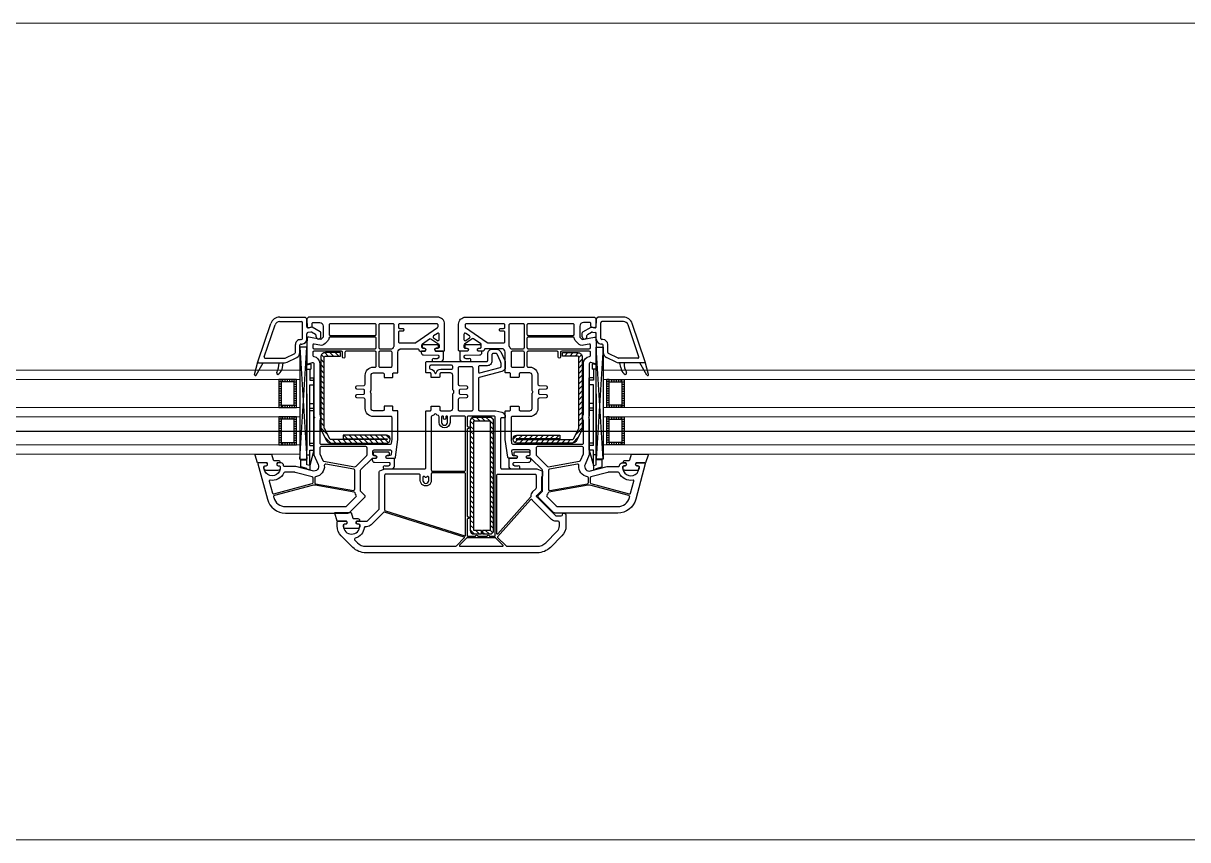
# Model space of a CAD drawing. Header units: millimetres. Extents: x 53645 to 137188, y 78097 to 135533.
# Drawn here: x 124205.8 to 124704.7, y 104278.9 to 104628.9 of the extents above; entities that cross this region are included whole.
import ezdxf

# ---------------------------------------------------------------- set-up
doc = ezdxf.new("R2010")
doc.units = ezdxf.units.MM
doc.linetypes.add('CONTI', pattern=[0])
doc.linetypes.add('GOST2.303 5', pattern=[24, 20, -1.5, 1, -1.5])
for name, color, linetype in [('axis_dim', 40, 'CONTI'), ('GASKET', 5, 'Continuous'), ('PVC', 7, 'Continuous'), ('STEEL', 5, 'Continuous')]:
    doc.layers.add(name, color=color, linetype=linetype)
doc.layers.add('doors_windows', color=4, linetype='Continuous', lineweight=5)

# ---------------------------------------------------------------- blocks, each defined once
blk = doc.blocks.new('*U56')
at = {"color": 1, "linetype": 'Continuous'}
for p, q in [((1251, -44.14), (1248.44, -44.82)), ((1248.44, -44.82), (1248.44, -47.87)), ((1252.2, -43.52), (1251, -43.85)), ((1251, -43.85), (1251, -44.14)), ((1252.2, -45.39), (1252.2, -43.52)), ((1373.8, -45.39), (1373.8, -43.52)), ((1373.8, -43.52), (1375, -43.85)), ((1375, -43.85), (1375, -44.14)), ((1375, -44.14), (1377.56, -44.82)), ((1377.56, -44.82), (1377.56, -47.87)), ((1248.44, -47.87), (1251, -47.87)), ((1252.2, -45.37), (1251, -45.65)), ((1251, -45.65), (1251, -88.61)), ((1254, -51.97), (1252.2, -45.37)), ((1252.2, -45.37), (1252.2, -51.97)), ((1252.2, -45.65), (1252.2, -51.97)), ((1372, -51.97), (1373.8, -45.37)), ((1373.8, -45.37), (1375, -45.65)), ((1373.8, -45.37), (1373.8, -51.97)), ((1373.8, -45.65), (1373.8, -51.97)), ((1375, -45.65), (1375, -88.61)), ((1377.56, -47.87), (1375, -47.87)), ((1251, -49.97), (1252.2, -49.97)), ((1251, -76.2), (1251, -52)), ((1252.2, -51.97), (1254, -51.97)), ((1252.2, -53.97), (1252.2, -79.97)), ((1252.2, -53.97), (1254, -53.97)), ((1252.2, -53.97), (1252.2, -54.57)), ((1254, -51.97), (1254, -82.97)), ((1373.8, -51.97), (1372, -51.97)), ((1372, -51.97), (1372, -82.97)), ((1373.8, -53.97), (1372, -53.97)), ((1375, -49.97), (1373.8, -49.97)), ((1373.8, -53.97), (1373.8, -54.57)), ((1373.8, -53.97), (1373.8, -79.97)), ((1375, -76.2), (1375, -52)), ((1252.2, -54.97), (1254, -54.97)), ((1373.8, -54.97), (1372, -54.97)), ((1252.2, -68.97), (1254, -68.97)), ((1373.8, -68.97), (1372, -68.97)), ((1252.2, -69.97), (1254, -69.97)), ((1252.2, -71.97), (1254, -71.97)), ((1373.8, -69.97), (1372, -69.97)), ((1373.8, -71.97), (1372, -71.97)), ((1252.2, -79.97), (1254, -79.97)), ((1252.2, -86.67), (1252.2, -81.97)), ((1252.2, -81.97), (1254, -81.97)), ((1252.2, -82.97), (1254, -82.97)), ((1373.8, -79.97), (1372, -79.97)), ((1373.8, -81.97), (1372, -81.97)), ((1373.8, -82.97), (1372, -82.97)), ((1373.8, -86.67), (1373.8, -81.97)), ((1251, -86.67), (1252.7, -86.67)), ((1251, -88.61), (1252.7, -89.07)), ((1252.7, -89.07), (1252.7, -86.67)), ((1375, -86.67), (1373.3, -86.67)), ((1373.3, -89.07), (1373.3, -86.67)), ((1375, -88.61), (1373.3, -89.07))]:
    blk.add_line(p, q, dxfattribs=at)
at = {"color": 1, "linetype": 'Continuous', "lineweight": -3}
for p, q in [((1248.02, -48.17), (1251.01, -96.18)), ((1248.02, -96.18), (1251.01, -48.17)), ((1377.98, -48.17), (1374.99, -96.18)), ((1377.98, -96.18), (1374.99, -48.17))]:
    blk.add_line(p, q, dxfattribs=at)
at = {"color": 5}
for p, q in [((1240.04, -55.28), (1240.04, -54.28)), ((1240.54, -55.28), (1240.54, -54.28)), ((1241.54, -55.28), (1241.54, -54.28)), ((1242.54, -55.28), (1242.54, -54.28)), ((1243.54, -55.28), (1243.54, -54.28)), ((1244.54, -55.28), (1244.54, -54.28)), ((1245.54, -55.28), (1245.54, -54.28)), ((1380.48, -55.28), (1380.48, -54.28)), ((1381.48, -55.28), (1381.48, -54.28)), ((1382.48, -55.28), (1382.48, -54.28)), ((1383.48, -55.28), (1383.48, -54.28)), ((1384.48, -55.28), (1384.48, -54.28)), ((1385.48, -55.28), (1385.48, -54.28)), ((1385.98, -55.28), (1385.98, -54.28)), ((1240.04, -55.28), (1239.04, -55.28)), ((1240.04, -56.28), (1239.04, -56.28)), ((1240.04, -57.28), (1239.04, -57.28)), ((1240.04, -58.28), (1239.04, -58.28)), ((1240.04, -59.28), (1239.04, -59.28)), ((1245.54, -55.28), (1246.54, -55.28)), ((1245.54, -56.28), (1246.54, -56.28)), ((1245.54, -57.28), (1246.54, -57.28)), ((1245.54, -58.28), (1246.54, -58.28)), ((1245.54, -59.28), (1246.54, -59.28)), ((1380.48, -55.28), (1379.48, -55.28)), ((1380.48, -56.28), (1379.48, -56.28)), ((1380.48, -57.28), (1379.48, -57.28)), ((1380.48, -58.28), (1379.48, -58.28)), ((1380.48, -59.28), (1379.48, -59.28)), ((1385.98, -55.28), (1386.98, -55.28)), ((1385.98, -56.28), (1386.98, -56.28)), ((1385.98, -57.28), (1386.98, -57.28)), ((1385.98, -58.28), (1386.98, -58.28)), ((1385.98, -59.28), (1386.98, -59.28)), ((1240.04, -60.28), (1239.04, -60.28)), ((1240.04, -61.28), (1239.04, -61.28)), ((1240.04, -62.28), (1239.04, -62.28)), ((1240.04, -63.28), (1239.04, -63.28)), ((1240.04, -64.28), (1239.04, -64.28)), ((1245.54, -60.28), (1246.54, -60.28)), ((1245.54, -61.28), (1246.54, -61.28)), ((1245.54, -62.28), (1246.54, -62.28)), ((1245.54, -63.28), (1246.54, -63.28)), ((1245.54, -64.28), (1246.54, -64.28)), ((1380.48, -60.28), (1379.48, -60.28)), ((1380.48, -61.28), (1379.48, -61.28)), ((1380.48, -62.28), (1379.48, -62.28)), ((1380.48, -63.28), (1379.48, -63.28)), ((1380.48, -64.28), (1379.48, -64.28)), ((1385.98, -60.28), (1386.98, -60.28)), ((1385.98, -61.28), (1386.98, -61.28)), ((1385.98, -62.28), (1386.98, -62.28)), ((1385.98, -63.28), (1386.98, -63.28)), ((1385.98, -64.28), (1386.98, -64.28)), ((1240.04, -65.28), (1239.04, -65.28)), ((1240.04, -65.28), (1239.04, -65.28)), ((1240.04, -66.28), (1239.04, -66.28)), ((1240.04, -65.28), (1240.04, -66.28)), ((1240.54, -66.28), (1240.54, -65.28)), ((1241.54, -66.28), (1241.54, -65.28)), ((1242.54, -66.28), (1242.54, -65.28)), ((1243.54, -66.28), (1243.54, -65.28)), ((1244.54, -66.28), (1244.54, -65.28)), ((1245.54, -65.28), (1246.54, -65.28)), ((1245.54, -65.28), (1246.54, -65.28)), ((1245.54, -65.28), (1245.54, -66.28)), ((1245.54, -66.28), (1246.54, -66.28)), ((1380.48, -65.28), (1379.48, -65.28)), ((1380.48, -65.28), (1379.48, -65.28)), ((1380.48, -66.28), (1379.48, -66.28)), ((1380.48, -65.28), (1380.48, -66.28)), ((1381.48, -66.28), (1381.48, -65.28)), ((1382.48, -66.28), (1382.48, -65.28)), ((1383.48, -66.28), (1383.48, -65.28)), ((1384.48, -66.28), (1384.48, -65.28)), ((1385.48, -66.28), (1385.48, -65.28)), ((1385.98, -65.28), (1386.98, -65.28)), ((1385.98, -65.28), (1386.98, -65.28)), ((1385.98, -65.28), (1385.98, -66.28)), ((1385.98, -66.28), (1386.98, -66.28)), ((1240.04, -71.28), (1239.04, -71.28)), ((1240.04, -72.28), (1239.04, -72.28)), ((1240.04, -73.28), (1239.04, -73.28)), ((1240.04, -74.28), (1239.04, -74.28)), ((1240.04, -71.28), (1240.04, -70.28)), ((1240.54, -71.28), (1240.54, -70.28)), ((1241.54, -71.28), (1241.54, -70.28)), ((1242.54, -71.28), (1242.54, -70.28)), ((1243.54, -71.28), (1243.54, -70.28)), ((1244.54, -71.28), (1244.54, -70.28)), ((1245.54, -71.28), (1245.54, -70.28)), ((1245.54, -71.28), (1246.54, -71.28)), ((1245.54, -72.28), (1246.54, -72.28)), ((1245.54, -73.28), (1246.54, -73.28)), ((1245.54, -74.28), (1246.54, -74.28)), ((1380.48, -71.28), (1379.48, -71.28)), ((1380.48, -72.28), (1379.48, -72.28)), ((1380.48, -73.28), (1379.48, -73.28)), ((1380.48, -74.28), (1379.48, -74.28)), ((1380.48, -71.28), (1380.48, -70.28)), ((1381.48, -71.28), (1381.48, -70.28)), ((1382.48, -71.28), (1382.48, -70.28)), ((1383.48, -71.28), (1383.48, -70.28)), ((1384.48, -71.28), (1384.48, -70.28)), ((1385.48, -71.28), (1385.48, -70.28)), ((1385.98, -71.28), (1385.98, -70.28)), ((1385.98, -71.28), (1386.98, -71.28)), ((1385.98, -72.28), (1386.98, -72.28)), ((1385.98, -73.28), (1386.98, -73.28)), ((1385.98, -74.28), (1386.98, -74.28)), ((1240.04, -75.28), (1239.04, -75.28)), ((1240.04, -76.28), (1239.04, -76.28)), ((1240.04, -77.28), (1239.04, -77.28)), ((1240.04, -78.28), (1239.04, -78.28)), ((1240.04, -79.28), (1239.04, -79.28)), ((1245.54, -75.28), (1246.54, -75.28)), ((1245.54, -76.28), (1246.54, -76.28)), ((1245.54, -77.28), (1246.54, -77.28)), ((1245.54, -78.28), (1246.54, -78.28)), ((1245.54, -79.28), (1246.54, -79.28)), ((1380.48, -75.28), (1379.48, -75.28)), ((1380.48, -76.28), (1379.48, -76.28)), ((1380.48, -77.28), (1379.48, -77.28)), ((1380.48, -78.28), (1379.48, -78.28)), ((1380.48, -79.28), (1379.48, -79.28)), ((1385.98, -75.28), (1386.98, -75.28)), ((1385.98, -76.28), (1386.98, -76.28)), ((1385.98, -77.28), (1386.98, -77.28)), ((1385.98, -78.28), (1386.98, -78.28)), ((1385.98, -79.28), (1386.98, -79.28)), ((1240.04, -80.28), (1239.04, -80.28)), ((1240.04, -81.28), (1239.04, -81.28)), ((1240.04, -81.28), (1239.04, -81.28)), ((1240.04, -82.28), (1239.04, -82.28)), ((1240.04, -81.28), (1240.04, -82.28)), ((1240.54, -82.28), (1240.54, -81.28)), ((1241.54, -82.28), (1241.54, -81.28)), ((1242.54, -82.28), (1242.54, -81.28)), ((1243.54, -82.28), (1243.54, -81.28)), ((1244.54, -82.28), (1244.54, -81.28)), ((1245.54, -80.28), (1246.54, -80.28)), ((1245.54, -81.28), (1246.54, -81.28)), ((1245.54, -81.28), (1246.54, -81.28)), ((1245.54, -81.28), (1245.54, -82.28)), ((1245.54, -82.28), (1246.54, -82.28)), ((1380.48, -80.28), (1379.48, -80.28)), ((1380.48, -81.28), (1379.48, -81.28)), ((1380.48, -81.28), (1379.48, -81.28)), ((1380.48, -82.28), (1379.48, -82.28)), ((1380.48, -81.28), (1380.48, -82.28)), ((1381.48, -82.28), (1381.48, -81.28)), ((1382.48, -82.28), (1382.48, -81.28)), ((1383.48, -82.28), (1383.48, -81.28)), ((1384.48, -82.28), (1384.48, -81.28)), ((1385.48, -82.28), (1385.48, -81.28)), ((1385.98, -80.28), (1386.98, -80.28)), ((1385.98, -81.28), (1386.98, -81.28)), ((1385.98, -81.28), (1386.98, -81.28)), ((1385.98, -81.28), (1385.98, -82.28)), ((1385.98, -82.28), (1386.98, -82.28))]:
    blk.add_line(p, q, dxfattribs=at)
at = {"color": 1, "linetype": 'Continuous', "lineweight": -3}
for points in [[(1248.02, -50.18), (1248.02, -48.17), (1251.01, -48.17), (1251.01, -96.18), (1248.02, -96.18)], [(1377.98, -50.18), (1377.98, -48.17), (1374.99, -48.17), (1374.99, -96.18), (1377.98, -96.18)]]:
    blk.add_lwpolyline(points, close=True, dxfattribs=at)
at = {"color": 5}
for points in [[(1246.54, -66.28), (1239.04, -66.28), (1239.04, -54.28), (1246.54, -54.28)], [(1379.48, -66.28), (1386.98, -66.28), (1386.98, -54.28), (1379.48, -54.28)], [(1245.54, -65.28), (1240.04, -65.28), (1240.04, -55.28), (1245.54, -55.28)], [(1380.48, -65.28), (1385.98, -65.28), (1385.98, -55.28), (1380.48, -55.28)], [(1246.54, -82.28), (1239.04, -82.28), (1239.04, -70.28), (1246.54, -70.28)], [(1245.54, -81.28), (1240.04, -81.28), (1240.04, -71.28), (1245.54, -71.28)], [(1379.48, -82.28), (1386.98, -82.28), (1386.98, -70.28), (1379.48, -70.28)], [(1380.48, -81.28), (1385.98, -81.28), (1385.98, -71.28), (1380.48, -71.28)]]:
    blk.add_lwpolyline(points, close=True, dxfattribs=at)
at = {"layer": 'doors_windows', "color": 5}
for points in [[(100, -50.28), (1248.02, -50.28), (1248.02, -54.28), (100, -54.28)], [(1378, -50.28), (1900.39, -50.28), (1900.39, -54.28), (1378, -54.28)], [(100, -66.28), (1248.02, -66.28), (1248.02, -70.28), (100, -70.28)], [(1378, -66.28), (1900.39, -66.28), (1900.39, -70.28), (1378, -70.28)], [(100, -82.28), (1248.02, -82.28), (1248.02, -86.28), (100, -86.28)], [(1378, -82.28), (1900.39, -82.28), (1900.39, -86.28), (1378, -86.28)]]:
    blk.add_lwpolyline(points, close=True, dxfattribs=at)
at = {"layer": 'GASKET'}
for p, q in [((1228.57, -84.5), (1230.01, -89.88)), ((1229.31, -84.2), (1232.3, -89.5)), ((1396.7, -84.2), (1393.7, -89.5)), ((1397.43, -84.5), (1395.99, -89.88)), ((1240.55, -87.48), (1240.91, -89.5)), ((1385.45, -87.48), (1385.09, -89.5))]:
    blk.add_line(p, q, dxfattribs=at)
at = {"layer": 'GASKET', "color": 5, "linetype": 'Continuous'}
for points in [[(1353.14, -22.66, -0.414214), (1352.44, -21.96), (1352.44, -21.86, -0.414214), (1352.74, -21.56), (1353.59, -21.56), (1353.76, -21.26, 0.57735), (1353.24, -20.36), (1352.79, -20.36, -0.414214), (1352.29, -19.86), (1352.29, -19.56, -0.020024), (1352.3, -19.28, -0.390947), (1353.3, -18.36), (1358.28, -18.36, -0.390947), (1359.28, -19.28), (1359.29, -19.56), (1359.29, -19.86, -0.414214), (1358.79, -20.36), (1358.34, -20.36, 0.57735), (1357.82, -21.26), (1358, -21.56), (1362.04, -21.56), (1363.06, -24.95, -0.502334), (1362.77, -25.33), (1356.01, -25.33), (1355.28, -22.9, 0.349418), (1354.99, -22.66)], [(1236.92, -47.61, 0.349418), (1236.62, -47.85), (1235.89, -50.28), (1229.13, -50.28, -0.502334), (1228.84, -49.9), (1229.86, -46.51), (1233.9, -46.51), (1234.08, -46.21, 0.57735), (1233.56, -45.31), (1233.11, -45.31, -0.414214), (1232.61, -44.81), (1232.61, -44.51), (1232.62, -44.23, -0.390947), (1233.62, -43.31), (1238.6, -43.31, -0.390947), (1239.6, -44.23, -0.020024), (1239.61, -44.51), (1239.61, -44.81, -0.414214), (1239.11, -45.31), (1238.66, -45.31, 0.57735), (1238.14, -46.21), (1238.31, -46.51), (1239.16, -46.51, -0.414214), (1239.46, -46.81), (1239.46, -46.91, -0.414214), (1238.76, -47.61)], [(1285.43, -49.68, -0.57735), (1284.91, -48.78), (1285.08, -48.48), (1288.22, -48.48, 0.414214), (1288.52, -48.18), (1288.52, -45.19, 0.414214), (1287.32, -43.99), (1284.23, -43.99, 1.241435), (1284.68, -45.16, -0.169782), (1284.87, -45.11), (1285.84, -45.19, -0.363714), (1286.56, -45.92), (1286.59, -46.24, -0.433601), (1286.2, -46.68), (1279.99, -46.81, 0.407864), (1279.01, -47.81), (1279.01, -48.28, 0.414214), (1279.21, -48.48), (1280.67, -48.48), (1280.85, -48.78, -0.57735), (1280.33, -49.68), (1279.88, -49.68, 0.414214), (1279.38, -50.18, 0.054959), (1279.46, -50.94, 0.351258), (1279.66, -51.1), (1286.1, -51.1, 0.351258), (1286.29, -50.94, 0.054959), (1286.38, -50.18, 0.414214), (1285.88, -49.68)], [(1340.12, -49.68, 0.414214), (1339.62, -50.18, 0.054959), (1339.71, -50.94, 0.351258), (1339.9, -51.1), (1346.34, -51.1, 0.351258), (1346.54, -50.94, 0.054959), (1346.62, -50.18, 0.414214), (1346.12, -49.68), (1345.67, -49.68, -0.57735), (1345.15, -48.78), (1345.33, -48.48), (1346.79, -48.48, 0.414214), (1346.99, -48.28), (1346.99, -47.81, 0.407864), (1346.01, -46.81), (1339.8, -46.68, -0.433601), (1339.41, -46.24), (1339.44, -45.92, -0.363714), (1340.16, -45.19), (1341.13, -45.11, -0.169782), (1341.32, -45.16, 1.241435), (1341.77, -43.99), (1338.68, -43.99, 0.414214), (1337.48, -45.19), (1337.48, -48.18, 0.414214), (1337.78, -48.48), (1340.92, -48.48), (1341.09, -48.78, -0.57735), (1340.57, -49.68)], [(1387.24, -47.61, -0.414214), (1386.54, -46.91), (1386.54, -46.81, -0.414214), (1386.84, -46.51), (1387.69, -46.51), (1387.86, -46.21, 0.57735), (1387.34, -45.31), (1386.89, -45.31, -0.414214), (1386.39, -44.81), (1386.39, -44.51, -0.020024), (1386.4, -44.23, -0.390947), (1387.4, -43.31), (1392.38, -43.31, -0.390947), (1393.38, -44.23), (1393.39, -44.51), (1393.39, -44.81, -0.414214), (1392.89, -45.31), (1392.44, -45.31, 0.57735), (1391.92, -46.21), (1392.1, -46.51), (1396.14, -46.51), (1397.16, -49.9, -0.502334), (1396.87, -50.28), (1390.11, -50.28), (1389.38, -47.85, 0.349418), (1389.09, -47.61)], [(1306.42, -95.68, -0.57735), (1305.9, -94.78), (1306.07, -94.48), (1309.2, -94.48, 0.414214), (1309.5, -94.18), (1309.5, -91.19, 0.414214), (1308.3, -89.99), (1305.21, -89.99, 1.241435), (1305.67, -91.16, -0.169782), (1305.86, -91.11), (1306.82, -91.19, -0.363714), (1307.55, -91.92), (1307.58, -92.24, -0.433601), (1307.19, -92.68), (1300.98, -92.81, 0.407864), (1300, -93.81), (1300, -94.28, 0.414214), (1300.2, -94.48), (1301.66, -94.48), (1301.84, -94.78, -0.57735), (1301.32, -95.68), (1300.87, -95.68, 0.414214), (1300.37, -96.18, 0.054959), (1300.45, -96.94, 0.351258), (1300.64, -97.1), (1307.09, -97.1, 0.351258), (1307.28, -96.94, 0.054959), (1307.37, -96.18, 0.414214), (1306.87, -95.68)], [(1319.14, -95.68, 0.414214), (1318.64, -96.18, 0.054959), (1318.72, -96.94, 0.351258), (1318.91, -97.1), (1325.36, -97.1, 0.351258), (1325.55, -96.94, 0.054959), (1325.64, -96.18, 0.414214), (1325.14, -95.68), (1324.69, -95.68, -0.57735), (1324.17, -94.78), (1324.34, -94.48), (1325.8, -94.48, 0.414214), (1326, -94.28), (1326, -93.81, 0.407864), (1325.02, -92.81), (1318.81, -92.68, -0.433601), (1318.42, -92.24), (1318.45, -91.92, -0.363714), (1319.18, -91.19), (1320.14, -91.11, -0.169782), (1320.33, -91.16, 1.241435), (1320.79, -89.99), (1317.7, -89.99, 0.414214), (1316.5, -91.19), (1316.5, -94.18, 0.414214), (1316.8, -94.48), (1319.93, -94.48), (1320.1, -94.78, -0.57735), (1319.59, -95.68)]]:
    blk.add_lwpolyline(points, format="xyb", close=True, dxfattribs=at)
at = {"layer": 'GASKET'}
for centre, radius, start, end in [((1228.96, -84.4), 0.4, 29.4867, 195), ((1238.6, -85.1), 0.6, 47.514, 209.42), ((1235.63, -88.34), 5, 10, 47.514), ((1390.37, -88.34), 5, 132.486, 170), ((1387.4, -85.1), 0.6, 330.58, 132.486), ((1397.04, -84.4), 0.4, 345, 150.5133), ((1231.11, -89.32), 8, 0, 29.42), ((1394.89, -89.32), 8, 150.58, 180)]:
    blk.add_arc(centre, radius, start, end, dxfattribs=at)
at = {"layer": 'PVC'}
for p, q in [((1230, -89.8), (1230, -89.8)), ((1230.3, -89.5), (1241.45, -89.5)), ((1239.11, -89.32), (1239.11, -89.5)), ((1242.5, -89.74), (1246.65, -91.76)), ((1383.5, -89.74), (1379.35, -91.76)), ((1395.7, -89.5), (1384.55, -89.5)), ((1386.89, -89.32), (1386.89, -89.5)), ((1396, -89.8), (1396, -89.8)), ((1230.02, -89.9), (1235.58, -106.29)), ((1232.76, -92.06), (1237.38, -105.68)), ((1233.23, -91.4), (1241.45, -91.4)), ((1241.67, -91.45), (1245.82, -93.47)), ((1246.1, -93.92), (1246.1, -97.3)), ((1248, -93.92), (1248, -97)), ((1378, -93.92), (1378, -97)), ((1379.9, -93.92), (1379.9, -97.3)), ((1384.33, -91.45), (1380.18, -93.47)), ((1392.77, -91.4), (1384.55, -91.4)), ((1393.24, -92.06), (1388.62, -105.68)), ((1395.98, -89.9), (1390.42, -106.29)), ((1248.2, -99.4), (1248.6, -99.4)), ((1248.5, -97.5), (1248.9, -97.5)), ((1251, -99.6), (1251, -101.91)), ((1375, -99.6), (1375, -101.91)), ((1377.5, -97.5), (1377.1, -97.5)), ((1377.8, -99.4), (1377.4, -99.4)), ((1249.1, -99.9), (1249.1, -106.6)), ((1252.65, -102.62), (1251.41, -102.4)), ((1253.2, -104.75), (1251.59, -104.47)), ((1254.75, -101.55), (1252.99, -102.56)), ((1256.75, -102.7), (1253.2, -104.75)), ((1255, -100.65), (1255, -101.11)), ((1257, -100.65), (1257, -102.27)), ((1369, -100.65), (1369, -102.27)), ((1369.25, -102.7), (1372.8, -104.75)), ((1371, -100.65), (1371, -101.11)), ((1371.25, -101.55), (1373.01, -102.56)), ((1372.8, -104.75), (1374.41, -104.47)), ((1373.35, -102.62), (1374.59, -102.4)), ((1376.9, -99.9), (1376.9, -106.6)), ((1239.28, -107.1), (1248.6, -107.1)), ((1239.37, -109), (1250.25, -109)), ((1250.25, -109), (1251, -108.25)), ((1251, -104.96), (1251, -108.25)), ((1375, -104.96), (1375, -108.25)), ((1375.75, -109), (1375, -108.25)), ((1386.63, -109), (1375.75, -109)), ((1386.72, -107.1), (1377.4, -107.1))]:
    blk.add_line(p, q, dxfattribs=at)
at = {"layer": 'PVC', "linetype": 'Continuous', "lineweight": -3}
for points in [[(1324, -44.5), (1324, -68.6, -0.414214), (1323.7, -68.9), (1322.1, -68.9, 0.414214), (1321.8, -69.2), (1321.8, -70.6, -0.414214), (1321.5, -70.9), (1318.4, -70.9, -0.414214), (1318.1, -70.6), (1318.1, -69.4, 0.414214), (1317.6, -68.9), (1313.5, -68.9, 0.414214), (1312.5, -69.9), (1312.5, -75.88, -0.213422), (1312.33, -76.25, 0.447214), (1312.33, -77.75, -0.213422), (1312.5, -78.12), (1312.5, -84.1, 0.414214), (1313.5, -85.1), (1317.6, -85.1, 0.414214), (1318.1, -84.6), (1318.1, -83.4, -0.414214), (1318.4, -83.1), (1321.5, -83.1, -0.414214), (1321.8, -83.4), (1321.8, -84.8, 0.414214), (1322.1, -85.1), (1323.7, -85.1, -0.414214), (1324, -85.4), (1324, -89.5, -0.414214), (1323.5, -90), (1298, -90, 0.414214), (1297.5, -90.5), (1297.5, -93.3, -0.414214), (1295.5, -95.3), (1293.77, -95.3, -0.290275), (1291.96, -94.15), (1290.19, -90.41, -0.110636), (1290, -89.55), (1290, -87.72, -0.339454), (1291.48, -85.78), (1301.13, -83.2, 0.339454), (1301.5, -82.72), (1301.5, -69.4, 0.414214), (1301, -68.9), (1294.04, -68.9), (1291.48, -68.22, -0.339454), (1290, -66.28), (1290, -66.2, -0.414214), (1290.3, -65.9), (1291.5, -65.9, 0.414214), (1292, -65.4), (1292, -44.5, 0.414214), (1291.5, -44), (1276.6, -44, -0.095415), (1276.41, -43.96), (1274.31, -43.13, -0.306678), (1274, -42.66), (1274, -41, -0.414214), (1274.5, -40.5), (1274.5, -34.83, -0.198912), (1274.65, -34.48), (1276.63, -32.49, 0.414214), (1276.63, -32.07), (1268.51, -23.95, 0.198912), (1268.16, -23.8), (1266, -23.8, 0.402551), (1265.5, -24.28, -0.980206), (1264, -24.25), (1264, -19.49, -0.198912), (1265.76, -15.24), (1270.66, -10.34, -0.198912), (1276.31, -8), (1349.69, -8, -0.198912), (1355.34, -10.34), (1360.24, -15.24, -0.198912), (1362, -19.49), (1362, -21.2, -0.416494), (1361.7, -21.5), (1358.05, -21.5), (1357.88, -21.2, -0.57735), (1358.4, -20.3), (1358.85, -20.3, 0.414214), (1359.35, -19.8), (1359.35, -19.5, 1), (1352.35, -19.5), (1352.35, -19.8, 0.414214), (1352.85, -20.3), (1353.3, -20.3, -0.57735), (1353.82, -21.2), (1353.65, -21.5), (1349.41, -21.5, 0.198912), (1349.05, -21.65), (1344.15, -26.55, 0.198912), (1344, -26.91), (1344, -42.66, -0.306678), (1343.69, -43.13), (1341.59, -43.96, -0.095415), (1341.4, -44), (1324.5, -44, 0.414214)], [(1293.34, -14.91, 0.397391), (1293.34, -14.63), (1289.65, -10.95, 0.198912), (1289.3, -10.8), (1276.31, -10.8, 0.198912), (1272.64, -12.32), (1267.74, -17.22, 0.198912), (1266.8, -19.49), (1266.8, -21, 0.414214), (1267.3, -21.5), (1268.16, -21.5, -0.198912), (1270.14, -22.32), (1278.26, -30.44, -0.032912), (1278.48, -30.7, 0.470834), (1279.25, -30.73)], [(1309.59, -11.31, 0.668179), (1309.38, -10.8), (1291.22, -10.8, 0.668179), (1291.01, -11.31), (1294.04, -14.34, 0.198912), (1294.18, -14.4), (1306.42, -14.4, 0.198912), (1306.56, -14.34)], [(1354.24, -14.24, 0.565751), (1354.45, -13.41), (1353.36, -12.32, 0.198912), (1349.69, -10.8), (1311.3, -10.8, 0.198912), (1310.95, -10.95), (1307.54, -14.36, 0.563357), (1307.62, -14.69), (1341.69, -25.38, 0.279298), (1342.19, -25.25), (1347.42, -20.02, -0.199351), (1349.41, -19.2), (1349.9, -19.2, 0.375565), (1350.4, -18.77, -0.293055)], [(1279.15, -31.9), (1293.25, -16.06, -0.689277), (1293.6, -16.19), (1293.6, -41.2, -0.414214), (1293.1, -41.7), (1277.3, -41.7, -0.414214), (1276.8, -41.2), (1276.8, -35.78, -0.198912), (1276.95, -35.43), (1278.26, -34.12, 0.202838), (1279.02, -32.24, -0.187842)], [(1306.3, -23.95, 0.414214), (1305.8, -23.45), (1305.65, -23.45, -1), (1305.65, -22.75), (1305.8, -22.75, 0.414214), (1306.3, -22.25), (1306.3, -15.3, 0.414214), (1306.1, -15.1), (1302.8, -15.1, -1), (1301.8, -15.1), (1297.8, -15.1, -1), (1296.8, -15.1), (1294.5, -15.1, 0.414214), (1294.3, -15.3), (1294.3, -66.1, 0.414214), (1294.8, -66.6), (1305.8, -66.6, 0.414214), (1306.3, -66.1), (1306.3, -62.45, 0.414214), (1305.8, -61.95), (1305.65, -61.95, -1), (1305.65, -61.25), (1305.8, -61.25, 0.414214), (1306.3, -60.75)], [(1307, -15.5), (1307, -41.8, 0.414214), (1307.5, -42.3), (1321.2, -42.3, 0.414214), (1321.7, -41.8), (1321.7, -39, -1.000403), (1326.4, -39), (1326.4, -41.2, 0.414214), (1326.9, -41.7), (1341.2, -41.7, 0.414214), (1341.7, -41.2), (1341.7, -26.48, 0.327721), (1341.35, -26), (1307.26, -15.31, 0.506341)], [(1251.75, -109), (1251, -108.25), (1251, -107.75), (1251.19, -104.97, -0.446275), (1251.77, -104.51), (1252.89, -104.7, -0.36397), (1253.3, -105.2), (1253.3, -106.2, 0.414214), (1253.8, -106.7), (1256.5, -106.7, 0.414214), (1258, -105.2), (1258, -100.43), (1257, -99.43), (1251.78, -100.49, -0.454146), (1251.18, -100.03), (1251.01, -97.41, -0.016582), (1251, -97.21), (1251, -89.3, -0.493145), (1251.38, -89.01), (1253.37, -89.54, 0.493145), (1254, -89.06), (1254, -66.71, -0.201513), (1254.15, -66.36, 0.420084), (1254.15, -65.64, -0.201513), (1254, -65.29), (1254, -50), (1255.83, -45.8, 0.628383), (1253.48, -43.07), (1246.27, -45), (1241.5, -45, 0.414214), (1241, -45.5, -0.414214), (1240, -46.5), (1238.35, -46.5), (1238.18, -46.2, -0.57735), (1238.7, -45.3), (1239.14, -45.3, 0.38517), (1239.63, -44.85, 1.105542), (1232.67, -44.85, 0.38517), (1233.17, -45.3), (1233.6, -45.3, -0.57735), (1234.12, -46.2), (1233.95, -46.5), (1230.3, -46.5, -0.493145), (1230.01, -46.12), (1234.08, -30.93, -0.339454), (1241.81, -25), (1268.59, -25, -0.198912), (1269.29, -25.29), (1275.85, -31.85, -0.414214), (1275.85, -32.56), (1274.15, -34.27, 0.198912), (1274, -34.62), (1274, -43.29, 0.198912), (1274.15, -43.65), (1278.85, -48.35, 0.198912), (1279.21, -48.5), (1280.65, -48.5), (1280.82, -48.8, -0.57735), (1280.3, -49.7), (1279.8, -49.7, 0.414214), (1279.3, -50.2), (1279.3, -51.6, 0.414214), (1279.8, -52.1), (1286.79, -52.1, 0.455633), (1287.28, -51.53), (1287.09, -50.13, 0.373972), (1286.59, -49.7), (1285.4, -49.7, -0.57735), (1284.88, -48.8), (1285.05, -48.5), (1288.44, -48.5, -0.373885), (1288.94, -48.93), (1290, -56.5), (1290, -68.6, -0.414214), (1289.7, -68.9), (1288.1, -68.9, 0.414214), (1287.8, -69.2), (1287.8, -70.6, -0.414214), (1287.5, -70.9), (1284.4, -70.9, -0.414214), (1284.1, -70.6), (1284.1, -69.4, 0.414214), (1283.6, -68.9), (1279.5, -68.9, 0.414214), (1278.5, -69.9), (1278.5, -76.29, -0.201513), (1278.35, -76.64, 0.420084), (1278.35, -77.36, -0.201513), (1278.5, -77.71), (1278.5, -84.1, 0.414214), (1279.5, -85.1), (1283.6, -85.1, 0.414214), (1284.1, -84.6), (1284.1, -83.4, -0.414214), (1284.4, -83.1), (1287.5, -83.1, -0.414214), (1287.8, -83.4), (1287.8, -84.8, 0.414214), (1288.1, -85.1), (1289.7, -85.1, -0.414214), (1290, -85.4), (1290, -94, 0.414214), (1291.5, -95.5), (1298.5, -95.5, 0.414214), (1299, -95, -0.414214), (1299.5, -94.5), (1301.65, -94.5), (1301.82, -94.8, -0.57735), (1301.3, -95.7), (1300.8, -95.7, 0.414214), (1300.3, -96.2), (1300.3, -97.17, 0.244698), (1300.51, -97.58), (1303.56, -99.72, 0.315299), (1304.14, -99.72), (1307.49, -97.37, 0.244698), (1307.7, -96.96), (1307.7, -96.2, 0.414214), (1307.2, -95.7), (1306.4, -95.7, -0.57735), (1305.88, -94.8), (1306.05, -94.5), (1309.7, -94.5, -0.414214), (1310, -94.8), (1310, -106, -0.414214), (1307, -109)], [(1271.27, -34, 0.274835), (1271.66, -33.67, -0.088112), (1272.16, -32.75, 0.382222), (1272.12, -32.08), (1268.13, -28.09, 0.198912), (1267.43, -27.8), (1241.81, -27.8, 0.339454), (1236.79, -31.65), (1236.71, -31.95, 0.414214), (1237.06, -32.57), (1253.22, -36.9, 0.109518), (1254.52, -36.95)], [(1374.25, -109), (1375, -108.25), (1375, -107.75), (1374.82, -104.97, 0.446275), (1374.23, -104.51), (1373.11, -104.7, 0.36397), (1372.7, -105.2), (1372.7, -106.2, -0.414214), (1372.2, -106.7), (1369.5, -106.7, -0.414214), (1368, -105.2), (1368, -100.43), (1369, -99.43), (1374.22, -100.49, 0.454146), (1374.82, -100.03), (1374.99, -97.41, 0.016582), (1375, -97.21), (1375, -89.3, 0.493145), (1374.62, -89.01), (1372.63, -89.54, -0.493145), (1372, -89.06), (1372, -66.71, 0.201513), (1371.85, -66.36, -0.420084), (1371.85, -65.64, 0.201513), (1372, -65.29), (1372, -50), (1370.17, -45.8, -0.628383), (1372.52, -43.07), (1379.73, -45), (1384.5, -45, -0.414214), (1385, -45.5, 0.414214), (1386, -46.5), (1387.65, -46.5), (1387.82, -46.2, 0.57735), (1387.3, -45.3), (1386.87, -45.3, -0.38517), (1386.37, -44.85, -1.105542), (1393.33, -44.85, -0.38517), (1392.84, -45.3), (1392.4, -45.3, 0.57735), (1391.88, -46.2), (1392.05, -46.5), (1395.7, -46.5, 0.493145), (1395.99, -46.12), (1391.92, -30.93, 0.339454), (1384.19, -25), (1357.41, -25, 0.198912), (1356.71, -25.29), (1350.15, -31.85, 0.414214), (1350.15, -32.56), (1351.85, -34.27, -0.198912), (1352, -34.62), (1352, -43.29, -0.198912), (1351.85, -43.65), (1347.15, -48.35, -0.198912), (1346.79, -48.5), (1345.35, -48.5), (1345.18, -48.8, 0.57735), (1345.7, -49.7), (1346.2, -49.7, -0.414214), (1346.7, -50.2), (1346.7, -51.6, -0.414214), (1346.2, -52.1), (1339.21, -52.1, -0.455633), (1338.72, -51.53), (1338.91, -50.13, -0.373972), (1339.41, -49.7), (1340.6, -49.7, 0.57735), (1341.12, -48.8), (1340.95, -48.5), (1337.56, -48.5, 0.373885), (1337.06, -48.93), (1336, -56.5), (1336, -68.6, 0.414214), (1336.3, -68.9), (1337.9, -68.9, -0.414214), (1338.2, -69.2), (1338.2, -70.6, 0.414214), (1338.5, -70.9), (1341.6, -70.9, 0.414214), (1341.9, -70.6), (1341.9, -69.4, -0.414214), (1342.4, -68.9), (1346.5, -68.9, -0.414214), (1347.5, -69.9), (1347.5, -76.29, 0.201513), (1347.65, -76.64, -0.420084), (1347.65, -77.36, 0.201513), (1347.5, -77.71), (1347.5, -84.1, -0.414214), (1346.5, -85.1), (1342.4, -85.1, -0.414214), (1341.9, -84.6), (1341.9, -83.4, 0.414214), (1341.6, -83.1), (1338.5, -83.1, 0.414214), (1338.2, -83.4), (1338.2, -84.8, -0.414214), (1337.9, -85.1), (1336.3, -85.1, 0.414214), (1336, -85.4), (1336, -94, -0.414214), (1334.5, -95.5), (1327.5, -95.5, -0.414214), (1327, -95, 0.414214), (1326.5, -94.5), (1324.35, -94.5), (1324.18, -94.8, 0.57735), (1324.7, -95.7), (1325.2, -95.7, -0.414214), (1325.7, -96.2), (1325.7, -97.17, -0.244698), (1325.49, -97.58), (1322.44, -99.72, -0.315299), (1321.86, -99.72), (1318.51, -97.37, -0.244698), (1318.3, -96.96), (1318.3, -96.2, -0.414214), (1318.8, -95.7), (1319.6, -95.7, 0.57735), (1320.12, -94.8), (1319.95, -94.5), (1316.3, -94.5, 0.414214), (1316, -94.8), (1316, -106, 0.414214), (1319, -109)], [(1371.48, -36.95, 0.109518), (1372.78, -36.9), (1388.94, -32.57, 0.414214), (1389.29, -31.95), (1389.21, -31.65, 0.339454), (1384.19, -27.8), (1358.57, -27.8, 0.198912), (1357.87, -28.09), (1353.88, -32.08, 0.382222), (1353.84, -32.75, -0.088112), (1354.34, -33.67, 0.274835), (1354.73, -34)], [(1245.88, -42.5, 0.065543), (1246.01, -42.48), (1253.28, -40.53, 0.339454), (1253.65, -40.05), (1253.65, -38.12, 0.339454), (1253.28, -37.64), (1236.88, -33.24, 0.414214), (1236.27, -33.6), (1234.9, -38.7, 0.546119), (1235.24, -39.08, -0.339137), (1241.15, -42.21, 0.293253), (1241.6, -42.5)], [(1271.09, -43.89, 0.36397), (1271.5, -43.39), (1271.5, -35.27, 0.466308), (1270.91, -34.77), (1254.76, -37.62, 0.36397), (1254.35, -38.12), (1254.35, -40.07, 0.365019), (1254.77, -40.57, -0.394481), (1258.48, -45.46, 0.498043), (1259.06, -46.01)], [(1366.94, -46.01, 0.498043), (1367.52, -45.46, -0.394481), (1371.24, -40.57, 0.365019), (1371.65, -40.07), (1371.65, -38.12, 0.36397), (1371.24, -37.62), (1355.09, -34.77, 0.466308), (1354.5, -35.27), (1354.5, -43.39, 0.36397), (1354.91, -43.89)], [(1384.4, -42.5, 0.293253), (1384.85, -42.21, -0.339137), (1390.76, -39.08, 0.546119), (1391.1, -38.7), (1389.73, -33.6, 0.414214), (1389.12, -33.24), (1372.72, -37.64, 0.339454), (1372.35, -38.12), (1372.35, -40.05, 0.339454), (1372.72, -40.53), (1379.99, -42.48, 0.065543), (1380.12, -42.5)], [(1322.8, -39), (1322.8, -40.4, 0.414214), (1323.1, -40.7), (1323.36, -40.7, 0.298219), (1323.64, -40.52, -0.654659), (1324.46, -40.52, 0.298219), (1324.74, -40.7), (1325, -40.7, 0.414214), (1325.3, -40.4), (1325.3, -39, 1)], [(1321.7, -43.5, 0.414214), (1321.2, -43), (1307.5, -43, 0.414214), (1307, -43.5), (1307, -66.1, 0.414214), (1307.5, -66.6), (1313.15, -66.6, 0.414214), (1313.65, -66.1), (1313.65, -63.9, -1), (1318.35, -63.9), (1318.35, -66.35, 0.304499), (1318.66, -66.81, -0.095018), (1319.54, -67.38, 0.41121), (1320.25, -67.38, -0.125288), (1321.35, -66.71, 0.330344), (1321.7, -66.23)], [(1276.3, -53.5, 0.414214), (1276.8, -53), (1276.8, -50.04, 0.198912), (1276.65, -49.69), (1272.38, -45.41, -0.034736), (1272.11, -45.1, 0.28183), (1271.62, -44.91), (1258.16, -47.28, 0.251284), (1257.79, -47.58), (1256.54, -50.43, 0.103244), (1256.5, -50.63), (1256.5, -53, 0.414214), (1257, -53.5)], [(1369, -53.5, 0.414214), (1369.5, -53), (1369.5, -50.63, 0.103244), (1369.46, -50.43), (1368.21, -47.58, 0.251284), (1367.84, -47.28), (1354.38, -44.91, 0.28183), (1353.89, -45.1, -0.034736), (1353.62, -45.41), (1349.35, -49.69, 0.198912), (1349.2, -50.04), (1349.2, -53, 0.414214), (1349.7, -53.5)], [(1280.2, -94.4, 0.414214), (1280.7, -93.9), (1280.7, -88.1, 0.414214), (1280.2, -87.6), (1279.5, -87.6, -0.414214), (1276, -84.1), (1276, -80.28, 0.39896), (1275.53, -79.78), (1272.47, -79.62, -0.39896), (1272, -79.13), (1272, -78.69, -0.39896), (1272.47, -78.2), (1275.27, -78.05, 0.442836), (1275.74, -77.48, -0.074681), (1275.74, -76.52, 0.442836), (1275.27, -75.95), (1272.47, -75.8, -0.39896), (1272, -75.31), (1272, -74.87, -0.39896), (1272.47, -74.38), (1275.53, -74.22, 0.39896), (1276, -73.72), (1276, -69.9, -0.414214), (1279.5, -66.4), (1287, -66.4, 0.414214), (1287.5, -65.9), (1287.5, -56.71, 0.034844), (1287.5, -56.64), (1287.27, -55.03, 0.373972), (1286.77, -54.6), (1257, -54.6, 0.414214), (1256.5, -55.1), (1256.5, -64.69, -0.229416), (1256.5, -67.31), (1256.5, -89.32, -0.387795), (1253.96, -92.11, 0.387795), (1253.5, -92.61), (1253.5, -93.9, 0.414214), (1254, -94.4), (1265.8, -94.4, 0.414214), (1266.3, -93.9), (1266.3, -91.9, -1), (1267.3, -91.9), (1267.3, -93.9, 0.414214), (1267.8, -94.4)], [(1358.2, -94.4, 0.414214), (1358.7, -93.9), (1358.7, -91.9, -1), (1359.7, -91.9), (1359.7, -93.9, 0.414214), (1360.2, -94.4), (1372, -94.4, 0.414214), (1372.5, -93.9), (1372.5, -92.61, 0.387795), (1372.05, -92.11, -0.387795), (1369.5, -89.32), (1369.5, -67.31, -0.229416), (1369.5, -64.69), (1369.5, -55.1, 0.414214), (1369, -54.6), (1339.23, -54.6, 0.373972), (1338.73, -55.03), (1338.5, -56.64, 0.034844), (1338.5, -56.71), (1338.5, -65.9, 0.414214), (1339, -66.4), (1346.5, -66.4, -0.414214), (1350, -69.9), (1350, -73.72, 0.39896), (1350.47, -74.22), (1353.53, -74.38, -0.39896), (1354, -74.87), (1354, -75.31, -0.39896), (1353.53, -75.8), (1350.73, -75.95, 0.442836), (1350.26, -76.52, -0.074681), (1350.26, -77.48, 0.442836), (1350.73, -78.05), (1353.53, -78.2, -0.39896), (1354, -78.69), (1354, -79.13, -0.39896), (1353.53, -79.62), (1350.47, -79.78, 0.39896), (1350, -80.28), (1350, -84.1, -0.414214), (1346.5, -87.6), (1345.8, -87.6, 0.414214), (1345.3, -88.1), (1345.3, -93.9, 0.414214), (1345.8, -94.4)], [(1317.25, -63.9, 1), (1314.75, -63.9), (1314.75, -66.3, 0.490314), (1315.13, -66.59, 0.490314), (1315.5, -66.3), (1315.5, -65.65, -1), (1316.5, -65.65), (1316.5, -66.3, 0.490314), (1316.88, -66.59, 0.490314), (1317.25, -66.3)], [(1310.2, -69.4, 0.414214), (1309.7, -68.9), (1304.3, -68.9, 0.414214), (1303.8, -69.4), (1303.8, -87.2, 0.414214), (1304.3, -87.7), (1309.7, -87.7, 0.414214), (1310.2, -87.2), (1310.2, -80.27, 0.39896), (1309.73, -79.78), (1306.67, -79.62, -0.39896), (1306.2, -79.12), (1306.2, -78.68, -0.39896), (1306.67, -78.18), (1309.27, -78.05, 0.448274), (1309.74, -77.47, -0.083813), (1309.74, -76.53, 0.448274), (1309.27, -75.95), (1306.67, -75.82, -0.39896), (1306.2, -75.32), (1306.2, -74.88, -0.39896), (1306.67, -74.38), (1309.73, -74.22, 0.39896), (1310.2, -73.73)], [(1287, -94.4, 0.414214), (1287.5, -93.9), (1287.5, -88.1, 0.414214), (1287, -87.6), (1282.3, -87.6, 0.414214), (1281.8, -88.1), (1281.8, -93.9, 0.414214), (1282.3, -94.4)], [(1301.5, -85.62, 0.493145), (1300.87, -85.13), (1292.17, -87.46, 0.339454), (1291.8, -87.95), (1291.8, -89.15, 0.110636), (1291.99, -90), (1293.51, -93.21, 0.290275), (1293.96, -93.5), (1295.2, -93.5, 0.414214), (1295.7, -93), (1295.7, -90.2, -0.414214), (1297.7, -88.2), (1301, -88.2, 0.414214), (1301.5, -87.7)], [(1322.4, -87.19, 0.389983), (1321.94, -86.69, -0.342075), (1320.23, -85.12, 0.81398), (1319.64, -85.1, -0.345604), (1317.6, -86.7), (1313.5, -86.7, -0.040522), (1313.08, -86.67, 0.462498), (1312.5, -87.16), (1312.5, -87.9, 0.414214), (1313, -88.4), (1321.9, -88.4, 0.414214), (1322.4, -87.9)], [(1343.7, -94.4, 0.414214), (1344.2, -93.9), (1344.2, -88.1, 0.414214), (1343.7, -87.6), (1339, -87.6, 0.414214), (1338.5, -88.1), (1338.5, -93.9, 0.414214), (1339, -94.4)], [(1280.2, -100.5, 0.414214), (1280.7, -100), (1280.7, -96, 0.414214), (1280.2, -95.5), (1254, -95.5, 0.414214), (1253.5, -96), (1253.5, -96.98, 0.4743), (1254.1, -97.47), (1256.5, -96.98, -0.251647), (1258.77, -97.66), (1259.77, -98.66, -0.161969), (1260.48, -100.07, 0.372896), (1260.97, -100.5)], [(1287.9, -106.2, 0.414214), (1288.4, -105.7), (1288.4, -96.7, 0.162278), (1288.3, -96.4, -0.045769), (1287.92, -95.78, 0.284915), (1287.47, -95.5), (1282.3, -95.5, 0.414214), (1281.8, -96), (1281.8, -105.7, 0.414214), (1282.3, -106.2)], [(1306.7, -106.2, 0.414214), (1307.2, -105.7), (1307.2, -104.97, 0.244698), (1306.99, -104.56), (1297.75, -98.09, 0.153915), (1297.47, -98), (1291, -98, -0.01877), (1290.74, -97.99, 0.436376), (1290.2, -98.49), (1290.2, -102.5, 0.414214), (1290.7, -103), (1292, -103, -0.414214), (1292.5, -103.5), (1292.5, -103.7, -0.414214), (1292, -104.2), (1290.7, -104.2, 0.414214), (1290.2, -104.7), (1290.2, -105.7, 0.414214), (1290.7, -106.2)], [(1306.91, -102.06, 0.606815), (1307.7, -101.65), (1307.7, -99.4, 0.606815), (1306.91, -98.99), (1305.31, -100.12, 0.520567), (1305.31, -100.94)], [(1320.69, -100.94, 0.520567), (1320.69, -100.12), (1319.09, -98.99, 0.606815), (1318.3, -99.4), (1318.3, -101.65, 0.606815), (1319.09, -102.06)], [(1335.3, -106.2, 0.414214), (1335.8, -105.7), (1335.8, -104.7, 0.414214), (1335.3, -104.2), (1334, -104.2, -0.414214), (1333.5, -103.7), (1333.5, -103.5, -0.414214), (1334, -103), (1335.3, -103, 0.414214), (1335.8, -102.5), (1335.8, -98.49, 0.436376), (1335.26, -97.99, -0.01877), (1335, -98), (1328.53, -98, 0.153915), (1328.25, -98.09), (1319.01, -104.56, 0.244698), (1318.8, -104.97), (1318.8, -105.7, 0.414214), (1319.3, -106.2)], [(1343.7, -106.2, 0.414214), (1344.2, -105.7), (1344.2, -96, 0.414214), (1343.7, -95.5), (1338.53, -95.5, 0.284915), (1338.08, -95.78, -0.045769), (1337.7, -96.4, 0.162278), (1337.6, -96.7), (1337.6, -105.7, 0.414214), (1338.1, -106.2)], [(1365.03, -100.5, 0.372896), (1365.53, -100.07, -0.161969), (1366.23, -98.66), (1367.23, -97.66, -0.251647), (1369.5, -96.98), (1371.9, -97.47, 0.4743), (1372.5, -96.98), (1372.5, -96, 0.414214), (1372, -95.5), (1345.8, -95.5, 0.414214), (1345.3, -96), (1345.3, -100, 0.414214), (1345.8, -100.5)], [(1280.2, -106.2, 0.414214), (1280.7, -105.7), (1280.7, -101.7, 0.414214), (1280.2, -101.2), (1261, -101.2, 0.414214), (1260.5, -101.7), (1260.5, -105.7, 0.414214), (1261, -106.2)], [(1365, -106.2, 0.414214), (1365.5, -105.7), (1365.5, -101.7, 0.414214), (1365, -101.2), (1345.8, -101.2, 0.414214), (1345.3, -101.7), (1345.3, -105.7, 0.414214), (1345.8, -106.2)]]:
    blk.add_lwpolyline(points, format="xyb", close=True, dxfattribs=at)
at = {"layer": 'PVC'}
for centre, radius, start, end in [((1230.3, -89.8), 0.3, 90, 198.7481), ((1241.45, -91.9), 2.4, 64.0795, 90), ((1384.55, -91.9), 2.4, 90, 115.9205), ((1395.7, -89.8), 0.3, 341.2519, 90), ((1233.23, -91.9), 0.5, 90, 198.7481), ((1241.45, -91.9), 0.5, 64.0795, 90), ((1245.6, -93.92), 0.5, 0, 64.0795), ((1245.6, -93.92), 2.4, 0, 64.0795), ((1380.4, -93.92), 2.4, 115.9205, 180), ((1380.4, -93.92), 0.5, 115.9205, 180), ((1384.55, -91.9), 0.5, 90, 115.9205), ((1392.77, -91.9), 0.5, 341.2519, 90), ((1248.2, -97.3), 2.1, 180, 270), ((1248.5, -97), 0.5, 180, 270), ((1248.6, -99.9), 0.5, 0, 90), ((1248.9, -99.6), 2.1, 0, 90), ((1256, -100.65), 1, 0, 180), ((1370, -100.65), 1, 0, 180), ((1377.1, -99.6), 2.1, 90, 180), ((1377.4, -99.9), 0.5, 90, 180), ((1377.5, -97), 0.5, 270, 0), ((1377.8, -97.3), 2.1, 270, 0), ((1251.5, -101.91), 0.5, 180, 260), ((1251.5, -104.96), 0.5, 80, 180), ((1252.74, -102.13), 0.5, 260, 300), ((1254.5, -101.11), 0.5, 300, 0), ((1256.5, -102.27), 0.5, 300, 0), ((1369.5, -102.27), 0.5, 180, 240), ((1371.5, -101.11), 0.5, 180, 240), ((1373.26, -102.13), 0.5, 240, 280), ((1374.5, -104.96), 0.5, 0, 100), ((1374.5, -101.91), 0.5, 280, 0), ((1239.37, -105), 4, 198.7481, 270), ((1239.37, -105), 2.1, 198.7481, 270), ((1248.6, -106.6), 0.5, 270, 0), ((1377.4, -106.6), 0.5, 180, 270), ((1386.63, -105), 2.1, 270, 341.2519), ((1386.63, -105), 4, 270, 341.2519)]:
    blk.add_arc(centre, radius, start, end, dxfattribs=at)
at = {"layer": 'STEEL', "color": 5, "linetype": 'Continuous'}
for p, q in [((1294.99, -18.38), (1296.49, -19.88)), ((1295.33, -16.6), (1296.49, -17.76)), ((1296.91, -16.06), (1298.41, -17.56)), ((1299.03, -16.06), (1299.74, -16.77)), ((1300.24, -17.27), (1300.53, -17.56)), ((1301.15, -16.06), (1302.65, -17.56)), ((1303.27, -16.06), (1304.99, -17.78)), ((1303.49, -18.4), (1304.99, -19.9)), ((1294.99, -20.51), (1296.49, -22.01)), ((1294.99, -22.63), (1296.49, -24.13)), ((1294.99, -24.75), (1296.49, -26.25)), ((1303.49, -20.52), (1304.99, -22.02)), ((1303.49, -22.64), (1304.99, -24.14)), ((1303.49, -24.76), (1304.99, -26.26)), ((1294.99, -26.87), (1296.49, -28.37)), ((1294.99, -28.99), (1296.49, -30.49)), ((1303.49, -26.88), (1304.99, -28.38)), ((1303.49, -29.01), (1304.99, -30.51)), ((1294.99, -31.11), (1296.49, -32.61)), ((1294.99, -33.23), (1296.49, -34.73)), ((1303.49, -31.13), (1304.99, -32.63)), ((1303.49, -33.25), (1304.99, -34.75)), ((1294.99, -35.35), (1296.49, -36.85)), ((1294.99, -37.48), (1296.49, -38.98)), ((1294.99, -39.6), (1296.49, -41.1)), ((1303.49, -35.37), (1304.99, -36.87)), ((1303.49, -37.49), (1304.99, -38.99)), ((1303.49, -39.61), (1304.99, -41.11)), ((1294.99, -41.72), (1296.49, -43.22)), ((1294.99, -43.84), (1296.49, -45.34)), ((1303.49, -41.73), (1304.99, -43.23)), ((1303.49, -43.85), (1304.99, -45.35)), ((1294.99, -45.96), (1296.49, -47.46)), ((1294.99, -48.08), (1296.49, -49.58)), ((1303.49, -45.98), (1304.99, -47.48)), ((1303.49, -48.1), (1304.99, -49.6)), ((1294.99, -50.2), (1296.49, -51.7)), ((1294.99, -52.32), (1296.49, -53.82)), ((1294.99, -54.45), (1296.49, -55.95)), ((1303.49, -50.22), (1304.99, -51.72)), ((1303.49, -52.34), (1304.99, -53.84)), ((1303.49, -54.46), (1304.99, -55.96)), ((1259.83, -58.68), (1256.98, -61.53)), ((1261.22, -55.03), (1258.74, -57.51)), ((1263.48, -55.03), (1261.98, -56.53)), ((1265.75, -55.03), (1264.25, -56.53)), ((1268.01, -55.03), (1266.51, -56.53)), ((1268.43, -56.87), (1266.85, -58.45)), ((1270.27, -55.03), (1268.77, -56.53)), ((1270.69, -56.87), (1269.11, -58.45)), ((1272.53, -55.03), (1271.03, -56.53)), ((1272.95, -56.87), (1271.37, -58.45)), ((1274.8, -55.03), (1273.3, -56.53)), ((1275.21, -56.87), (1273.63, -58.45)), ((1277.06, -55.03), (1275.56, -56.53)), ((1277.48, -56.87), (1275.9, -58.45)), ((1279.32, -55.03), (1277.82, -56.53)), ((1279.74, -56.87), (1278.16, -58.45)), ((1281.58, -55.03), (1280.08, -56.53)), ((1282, -56.87), (1280.42, -58.45)), ((1283.85, -55.03), (1282.35, -56.53)), ((1284.26, -56.87), (1282.68, -58.45)), ((1285.9, -55.24), (1284.61, -56.53)), ((1286.63, -56.78), (1284.95, -58.45)), ((1294.99, -56.57), (1296.49, -58.07)), ((1294.99, -58.69), (1296.49, -60.19)), ((1303.49, -56.58), (1304.99, -58.08)), ((1303.49, -58.7), (1304.99, -60.2)), ((1339.37, -56.78), (1341.05, -58.45)), ((1340.1, -55.24), (1341.39, -56.53)), ((1341.74, -56.87), (1343.32, -58.45)), ((1342.15, -55.03), (1343.65, -56.53)), ((1344, -56.87), (1345.58, -58.45)), ((1344.42, -55.03), (1345.92, -56.53)), ((1346.26, -56.87), (1347.84, -58.45)), ((1346.68, -55.03), (1348.18, -56.53)), ((1348.52, -56.87), (1350.1, -58.45)), ((1348.94, -55.03), (1350.44, -56.53)), ((1350.79, -56.87), (1352.37, -58.45)), ((1351.2, -55.03), (1352.7, -56.53)), ((1353.05, -56.87), (1354.63, -58.45)), ((1353.47, -55.03), (1354.97, -56.53)), ((1355.31, -56.87), (1356.89, -58.45)), ((1355.73, -55.03), (1357.23, -56.53)), ((1357.58, -56.87), (1359.15, -58.45)), ((1357.99, -55.03), (1359.49, -56.53)), ((1360.26, -55.03), (1361.76, -56.53)), ((1362.52, -55.03), (1364.02, -56.53)), ((1364.78, -55.03), (1367.26, -57.51)), ((1366.17, -58.68), (1369.02, -61.53)), ((1258.48, -62.3), (1256.98, -63.8)), ((1258.48, -64.56), (1256.98, -66.06)), ((1294.99, -60.81), (1296.49, -62.31)), ((1294.99, -62.93), (1296.49, -64.43)), ((1296.62, -64.56), (1298.12, -66.06)), ((1298.74, -64.56), (1300.24, -66.06)), ((1300.86, -64.56), (1302.36, -66.06)), ((1302.98, -64.56), (1304.27, -65.84)), ((1303.49, -60.82), (1304.99, -62.32)), ((1303.49, -62.95), (1304.99, -64.45)), ((1367.52, -62.3), (1369.02, -63.8)), ((1367.52, -64.56), (1369.02, -66.06)), ((1258.48, -66.82), (1256.98, -68.32)), ((1258.48, -69.08), (1256.98, -70.58)), ((1295.13, -65.2), (1295.85, -65.91)), ((1367.52, -66.82), (1369.02, -68.32)), ((1367.52, -69.08), (1369.02, -70.58)), ((1258.48, -71.35), (1256.98, -72.85)), ((1258.48, -73.61), (1256.98, -75.11)), ((1367.52, -71.35), (1369.02, -72.85)), ((1367.52, -73.61), (1369.02, -75.11)), ((1258.48, -75.87), (1256.98, -77.37)), ((1258.48, -78.13), (1256.98, -79.63)), ((1367.52, -75.87), (1369.02, -77.37)), ((1367.52, -78.13), (1369.02, -79.63)), ((1258.48, -80.4), (1256.98, -81.9)), ((1258.48, -82.66), (1256.98, -84.16)), ((1367.52, -80.4), (1369.02, -81.9)), ((1367.52, -82.66), (1369.02, -84.16)), ((1258.48, -84.92), (1256.98, -86.42)), ((1258.48, -87.19), (1256.98, -88.69)), ((1258.48, -89.45), (1256.98, -90.95)), ((1367.52, -84.92), (1369.02, -86.42)), ((1367.52, -87.19), (1369.02, -88.69)), ((1367.52, -89.45), (1369.02, -90.95)), ((1258.48, -91.71), (1257.29, -92.9)), ((1260.12, -92.33), (1258.65, -93.8)), ((1262.39, -92.33), (1260.89, -93.83)), ((1264.65, -92.33), (1263.15, -93.83)), ((1265.48, -93.76), (1265.41, -93.83)), ((1360.52, -93.76), (1360.59, -93.83)), ((1361.35, -92.33), (1362.85, -93.83)), ((1363.61, -92.33), (1365.11, -93.83)), ((1365.88, -92.33), (1367.35, -93.8)), ((1367.52, -91.71), (1368.71, -92.9))]:
    blk.add_line(p, q, dxfattribs=at)
blk.add_lwpolyline([(1304.99, -64.56), (1304.99, -17.56, 0.414214), (1303.49, -16.06), (1300.24, -16.06), (1300.24, -17.56), (1303.49, -17.56), (1303.49, -64.56), (1296.49, -64.56), (1296.49, -17.56), (1299.74, -17.56), (1299.74, -16.06), (1296.49, -16.06, 0.414214), (1294.99, -17.56), (1294.99, -64.56, 0.414214), (1296.49, -66.06), (1303.49, -66.06, 0.414214)], format="xyb", close=True, dxfattribs=at)
at = {"layer": 'STEEL', "linetype": 'Continuous'}
for points in [[(1256.98, -91.83), (1256.98, -61.5, -0.116434), (1257.19, -60.61), (1259.43, -56.13, -0.284079), (1261.22, -55.03), (1285.13, -55.03, -0.414214), (1286.63, -56.53), (1286.63, -56.95, -0.414214), (1285.13, -58.45), (1266.62, -58.45), (1266.62, -56.87), (1285.22, -56.87, 0.940252), (1285.24, -56.53), (1261.34, -56.53, 0.228035), (1260.77, -56.81), (1258.53, -61.28, 0.116434), (1258.48, -61.5), (1258.48, -91.83, 0.414214), (1258.98, -92.33), (1265.48, -92.33), (1265.48, -93.83), (1258.98, -93.83, -0.414214)], [(1369.02, -91.83), (1369.02, -61.5, 0.116434), (1368.81, -60.61), (1366.57, -56.13, 0.284079), (1364.79, -55.03), (1340.87, -55.03, 0.414214), (1339.37, -56.53), (1339.37, -56.95, 0.414214), (1340.87, -58.45), (1359.38, -58.45), (1359.38, -56.87), (1340.78, -56.87, -0.940252), (1340.76, -56.53), (1364.66, -56.53, -0.228035), (1365.23, -56.81), (1367.47, -61.28, -0.116434), (1367.52, -61.5), (1367.52, -91.83, -0.414214), (1367.02, -92.33), (1360.52, -92.33), (1360.52, -93.83), (1367.02, -93.83, 0.414214)]]:
    blk.add_lwpolyline(points, format="xyb", close=True, dxfattribs=at)

msp = doc.modelspace()

# ---------------------------------------------------------------- linework, layer by layer
at = {"layer": 'axis_dim', "linetype": 'GOST2.303 5', "lineweight": 25, "ltscale": 100}
msp.add_lwpolyline([(127181.85, 104453.94), (108766.7, 104453.94)], dxfattribs=at)
at = {"layer": 'doors_windows', "lineweight": 20, "ltscale": 50}
msp.add_lwpolyline([(125702.32, 104628.94), (123702.32, 104628.94), (123702.32, 104278.94), (125702.32, 104278.94)], close=True, dxfattribs=at)

# ---------------------------------------------------------------- block references
at = {"ltscale": 100, "rotation": 180}
msp.add_blockref('*U56', (125702.32, 104393.94), dxfattribs=at)

doc.saveas('drawing.dxf')
